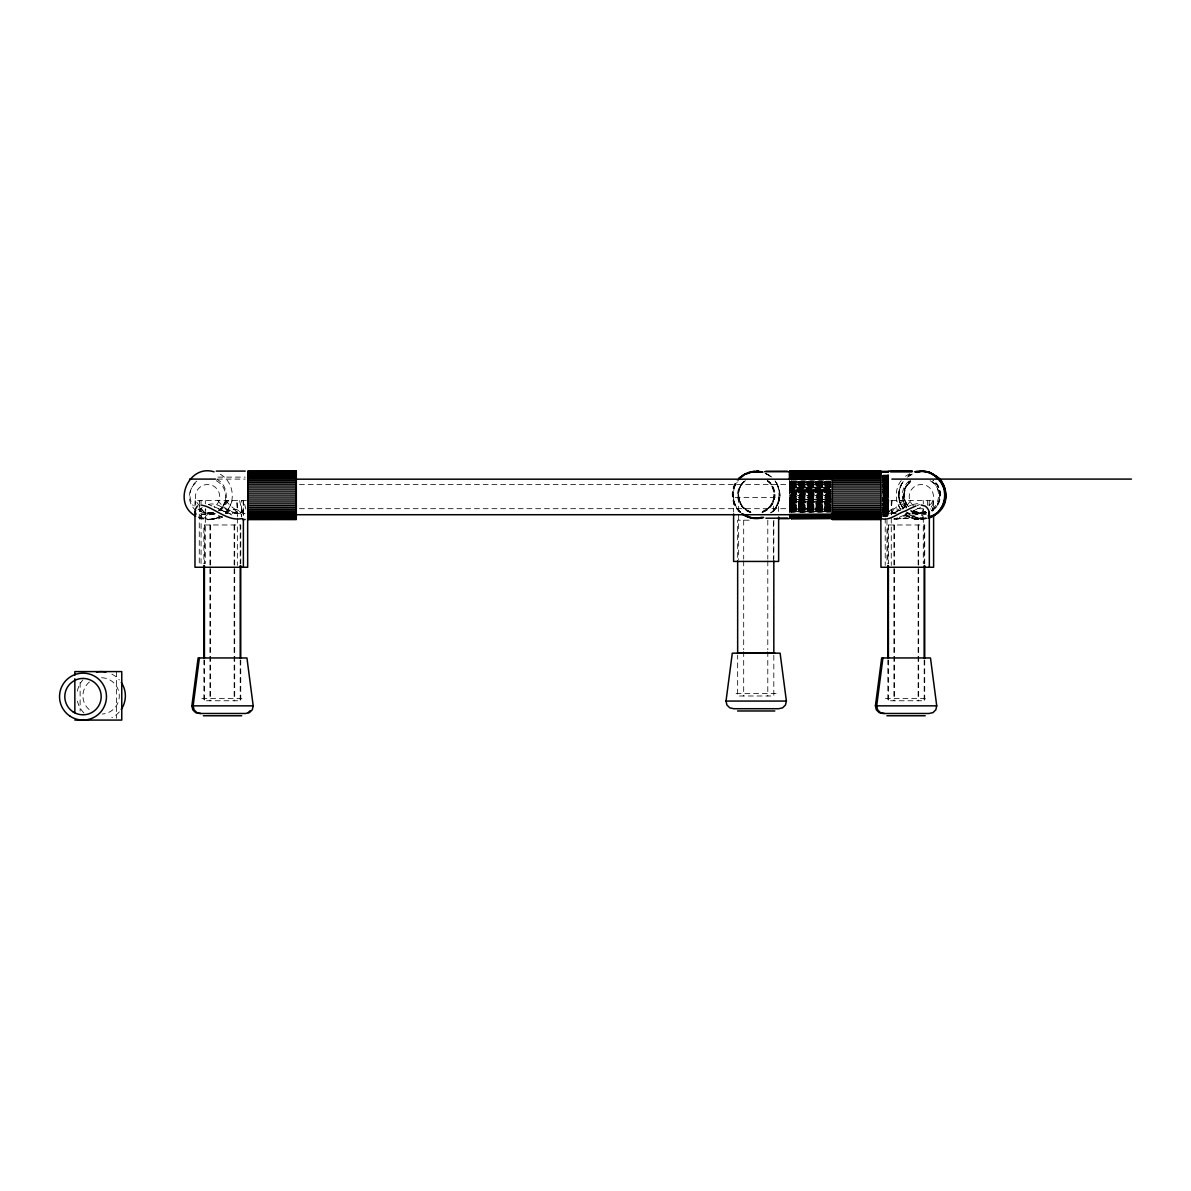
<?xml version="1.0" encoding="UTF-8"?>
<svg xmlns="http://www.w3.org/2000/svg" width="1191" height="1191" viewBox="0 0 1191 1191"><rect width="100%" height="100%" fill="white"/><g stroke="black" fill="none" stroke-linecap="round" stroke-linejoin="round"><path stroke-width="0.75" stroke-dasharray="5 3.75" d="M831.184 498.3L789.886 498.523L789.946 511.505L831.244 511.281M789.841 512.19L789.886 504.15M830.693 481.358L791.181 481.432L791.166 486.583L791.211 489.963L830.722 489.888M791.524 512.577L791.524 499.654L831.035 499.595M888.039 474.584L888.069 488.191L882.635 488.102M882.68 501.873L888.069 501.902L888.084 511.609M883.067 514.899L888.456 514.869L888.426 501.069M883.067 475.194L888.456 475.224L888.471 478.946L888.426 487.61L883.037 487.581M883.022 478.916L888.471 478.946L888.426 496.93L883.037 496.9M883.022 511.177L888.471 511.147L888.486 509.659L888.412 499.61L883.037 499.639M767.704 480.702C776.458 487.432 776.428 502.602 767.227 508.81C775.937 502.081 775.981 487.551 767.302 480.792M770.592 512.889C780.581 505.535 781.073 489.918 775.088 480.941C782.338 490.513 780.418 505.371 770.994 512.8M823.651 480.866L789.529 481.06L789.529 484.484L830.827 484.261M791.211 488.518L791.211 487.119L830.722 487.059M831.08 500.89L791.524 501.113L791.464 511.922M888.426 486.256L883.037 486.226L888.337 486.315L888.158 476.847L888.069 483.01L882.68 483.04M898.431 495.873L899.428 488.102L903.329 481.015L900.485 486.166L898.848 493.818L899.8 501.59L903.269 508.602L899.399 501.664L898.833 495.784M908.495 506.711C901.319 500.309 902.495 486.836 910.311 480.896M907.542 505.505C901.929 498.091 903.418 486.568 910.728 480.822M830.752 481.119L791.241 481.194L791.226 485.794L831.035 485.511M762.582 511.862C768.344 509.793 772.84 504.656 774.12 498.672C777.008 493.937 769.386 480.554 772.363 485.72C778.81 495.382 772.527 510.805 761.138 512.324M779.792 495.903L778.854 488.131L775.415 481.104L779.256 488.399L780.194 496.171L777.708 505.609L773.078 511.907L778.11 503.54L780.194 496.171M888.039 498.18L888.084 495.977L882.695 495.947L888.054 495.828L888.069 497.778L882.68 497.808M888.054 494.265L888.039 496.23L882.65 496.2M888.099 488.459L888.099 494.459L882.665 494.235M888.337 513.157L888.367 499.52L882.978 499.491M882.784 479.854L888.173 479.884L888.158 485.779L888.084 494.116L882.695 494.146M887.474 515.197L888.337 503.763L882.62 503.838M888.263 474.852L888.173 484.499L882.799 484.469M882.859 514.81L888.248 514.84L888.307 511.058L882.695 510.879M882.978 490.588L888.367 490.558L888.352 476.951L888.218 481.164L882.829 481.134M885.494 500.577L885.285 507.962A18.178 3.513 -90 0 0 886.223 511.549L889.275 513.47L895.051 512.324M931.66 510.477C942.185 504.284 942.87 487.536 932.895 480.479M932.062 510.567C942.587 504.403 943.257 487.7 933.238 480.717M739.939 512.175C730.857 504.314 729.636 489.382 737.318 480.152M740.34 512.085C731.274 504.865 730.961 490.022 736.157 481.745M738.241 497.421L741.799 505.952L745.06 509.153L750.419 511.966L742.395 507.187L738.048 499.252L737.557 493.208L738.509 488.757L743.943 481.149L738.926 488.667L738.137 497.674L742.589 507.113L750.062 512.219A18.178 18.178 0 0 1 744.569 481.209M931.585 510.314C942.141 504.225 942.855 487.581 932.836 480.643M931.987 510.224C942.543 504.106 943.287 487.417 933.312 480.39M738.286 509.51L739.551 511.013L734.862 504.195L732.882 494.637L734.237 486.925L738.45 480.36M736.723 507.649C732.912 501.53 731.497 489.233 737.289 481.938M751.03 512.309C740.266 511.639 731.631 487.997 745.849 480.494M744.107 508.215C737.676 502.9 736.023 487.878 744.673 481.462M885.642 509.688L885.36 515.971A24.222 4.69 90 0 0 885.702 516.954M929.01 505.758L929.322 500.577L929.337 505.475M898.431 494.22L900.039 486.553L903.269 481.492L899.8 488.504L898.848 496.275L899.83 502.066L903.329 509.063L899.428 501.977L898.833 494.31M903.701 494.429L905.577 487.104L910.653 481.253L906.708 485.854L904.237 493L904.505 499.059L907.587 505.952L904.475 500.443L904.118 494.518M891.434 514.84C891.21 510.418 896.153 506.339 899.622 510.656M933.446 500.577L932.389 506.16L930.588 509.138M774.299 497.421L770.607 506.309L762.746 512.1M884.794 500.577L882.799 509.033L888.218 508.929L888.322 513.053L882.829 512.993M923.233 509.138C922.757 514.884 914.584 513.976 910.951 511.907L904.803 514.974M892.148 500.577L891.285 509.004A18.446 3.573 -90 0 0 892.029 511.549L894.486 513.336M201.041 563.596L201.1 508.095M888.933 500.577L887.042 509.956A18.446 1.236 90 0 0 887.31 512.175A18.297 5.91 90 0 0 888.739 513.336L895.394 512.249M232.305 500.577L229.387 507.306L225.59 512.16C237.277 500.89 233.019 479.095 217.893 473.125M243.381 500.577L243.247 515.971A24.222 4.69 -90 0 1 242.904 516.954M778.631 502.2L775.907 507.962L772.408 512.145M225.59 500.577L225.263 501.56A18.133 17.791 90 0 1 221.228 507.962L220.112 509.004A18.193 18.148 -90 0 1 218.936 509.956C229.565 502.796 228.344 484.975 216.836 479.318M226.067 500.577L221.615 507.962A18.178 17.835 -90 0 1 219.367 509.956M887.235 515.971L886.982 500.577M227.109 500.577L224.161 505.609L219.62 509.956A18.446 18.416 90 0 1 218.34 510.805M228.672 500.577L222.181 509.004A18.446 18.088 -90 0 1 219.754 510.805M902.733 500.577C898.014 506.711 891.047 512.338 883.186 513.47A19.771 6.387 90 0 1 882.665 513.336L894.783 513.321M910.713 500.577L907.736 504.478L901.557 509.138M901.215 480.554C894.888 488.608 894.575 500.667 900.47 509.033M228.24 509.688L226.067 512.16M893.578 519.023L897.657 517.877M932.255 509.138C940.845 502.245 940.607 487.715 931.809 481.119M920.851 513.425L926.36 510.909M196.783 481.119C189.399 486.777 187.761 498.27 193.284 505.758M909.224 481C901.319 486.881 899.934 499.357 906.366 506.83M202.187 507.53C194.848 512.696 203.125 521.316 210.033 519.514M226.677 513.559C231.53 507.024 240.746 507.842 241.609 516.626L241.609 500.577M907.289 477.189L914.048 473.259M767.644 508.721L760.528 512.294M917.1 508.944L920.628 507.53M925.541 511.639L921.224 513.366L907.036 513.381M225.754 513.157C229.789 506.979 238.17 508.259 237.337 516.284L237.337 500.577M905.488 476.236L910.698 473.125M912.246 474.018L908.852 475.998M910.192 474.584L908.525 475.641L913.75 472.931M912.961 504.478L917.144 503.674L919.72 504.478M222.315 516.284C217.819 522.879 194.669 517.772 211.447 513.366M926.032 517.877C919.363 521.494 911.115 518.68 905.16 514.84M220.35 516.626C213.517 520.169 204.212 521.107 197.78 516.254M902.733 509.138L903.835 508.527M916.668 509.242L910.966 512.011M898.193 510.909L895.766 512.1M900.068 509.971L898.654 510.611M917.115 505.758L919.497 504.552M926.181 517.877L920.107 519.514M904.49 515.107L898.654 517.445M926.449 512.249L924.499 512.934L926.39 512.562M900.709 510.076L899.324 510.597M911.249 505.297L908.718 506.16M895.751 512.1L897.076 511.639M925.437 518.904L917.234 519.321L907.78 515.971A24.758 24.282 90 0 1 906.083 514.84L913.318 518.457L919.303 519.499M925.615 512.74L913.199 513.693L899.324 517.43M927.327 518.532L914.762 519.321L903.731 514.84M767.853 474.39L765.709 473.556L771.068 476.638M767.451 474.48L769.505 475.447M914.092 511.371L920.345 512.934L912.753 510.671M894.932 518.398L919.78 518.189L912.246 516.06L907.289 512.904L915.522 517.519L925.258 518.159M921.328 518.398L919.72 518.174M926.479 512.934L907.066 513.068M212.757 513.068L204.971 512.74L200.222 508.095M896.302 519.514L919.497 513.797L923.278 516.194L921.432 518.785L916.43 519.499M213.159 513.336L207.174 512.487L205.373 509.138M925.347 518.353L894.739 518.606M210.226 519.499L215.794 518.457A24.222 23.775 90 0 0 219.486 516.954M209.378 519.499L219.055 516.954C212.385 520.318 204.197 520.378 197.498 517.058M209.02 513.47L213.502 512.681A19.771 18.714 90 0 1 209.095 513.47L203.17 512.651L198.019 509.138M919.914 513.485L921.894 513.425M208.336 504.552C219.963 500.488 231.516 518.308 242.383 511.549A18.178 3.513 90 0 0 243.321 507.962L243.098 500.577M905.339 513.485L925.749 513.723M921.685 513.425L923.055 513.291M225.873 500.577C230.578 506.741 237.575 512.309 245.42 513.47M882.859 475.269L888.248 475.239L888.307 479.02L882.844 478.946M882.635 475.671L888.024 475.641M882.873 476.4L888.263 476.37M882.635 476.847L890.377 476.787M882.725 477.129L888.173 477.01M882.799 477.338L888.188 477.308L882.829 477.085M882.725 477.472L888.114 477.442M882.814 477.755L888.278 477.636M882.71 477.933L888.099 477.904M882.62 478.142L888.218 478.261M882.71 478.514L888.084 478.484M882.695 479.214L888.084 479.184M882.62 479.571L888.01 479.541M882.859 479.72L888.248 479.69M882.695 480.018L888.069 479.988M882.873 480.598L888.322 480.509L883.022 480.524M830.782 481.313L789.469 481.536L789.529 490.022L831.184 489.68M882.62 481.104L888.069 480.896M789.737 480.702L789.752 481.73L831.05 481.492M789.529 482.117L830.842 481.893M882.888 481.566L888.278 481.536M789.797 480.97L789.812 482.608L831.124 482.385M882.68 481.938L888.069 481.908M789.752 481.73L789.767 482.846L831.065 482.608M882.948 482.147L888.337 482.117M789.469 483.218L830.827 483.04M882.62 482.742L888.292 482.608M789.767 482.846L789.782 484.037L831.08 483.814L791.524 483.829L791.434 480.673M791.494 480.554L791.494 487.744L831.005 487.67L789.812 488.042L789.827 484.335L831.139 484.112M882.918 483.799L888.352 483.799M882.68 484.231L888.069 484.201M882.62 484.454L888.01 484.424L888.01 482.712M831.095 485.094L789.782 485.318L789.782 484.037M888.322 485.005L882.933 485.035L888.426 484.945M789.529 485.794L830.827 485.556M882.68 485.496L888.069 485.466M831.154 485.913L789.841 486.136L789.827 489.486L831.139 489.263L791.494 489.159L791.509 492.106L831.02 492.032M882.993 485.6L888.367 485.571L883.097 485.407M831.11 486.419L789.484 486.791L789.469 484.975L830.782 484.737L791.166 484.782M882.62 486.241L888.01 486.211L888.069 491.094M789.529 487.149L830.842 486.925M882.68 486.821L888.069 486.791M883.007 487.432L888.397 487.402L888.367 490.558L882.695 490.335M882.963 487.715L888.337 487.685M789.529 488.563L830.842 488.325M883.022 489.307L888.412 489.278L888.382 492.062L882.993 492.091M882.68 489.65L888.069 489.62M882.635 489.992L888.024 489.963L882.739 489.918M789.841 490.96L831.139 490.737M830.842 491.273L789.544 491.496L789.484 488.667L830.797 488.444L791.166 488.444L791.211 491.436L830.722 491.362M882.68 491.124L888.412 491.213L888.441 495.114L888.456 497.079L882.725 497.183M831.199 491.615L789.886 491.838L789.916 495.769L831.214 495.53M789.499 492.538L831.154 492.24M882.65 491.928L888.039 491.898M789.544 493.014L830.856 492.791M882.695 492.627L888.084 492.598M883.037 493.193L888.426 493.163M831.214 493.565L789.856 493.982L789.931 499.654L831.229 499.431M882.65 493.893L888.039 493.863L888.054 495.828M789.871 495.516L831.169 495.277M883.007 495.114L888.441 495.114M830.871 495.828L789.559 496.051L789.767 512.324M882.71 495.664L888.099 495.635L888.263 515.227M830.722 494.384L791.211 494.459L791.166 490.35L830.678 490.275L789.499 490.588L789.529 496.468L830.827 496.245M789.871 497.034L831.184 496.796M883.022 496.647L888.412 496.617M789.573 497.57L831.229 497.496M830.842 498.195L789.529 498.419L789.529 496.468M883.022 498.151L888.412 498.121M789.588 499.059L830.886 498.835M882.725 498.687L888.114 498.657M883.067 499.059L888.456 499.029M831.184 499.773L789.886 499.997L789.946 503.406M789.544 500.339L830.856 500.116M882.695 499.758L888.084 499.729M830.901 500.294L789.603 500.518L789.648 510.597L789.678 511.981L831.065 511.668M882.739 500.16L888.129 500.131M831.199 501.203L789.886 501.441L831.244 501.337M883.037 501.098L888.471 500.949L888.456 493L883.067 492.97M789.603 501.932L830.916 501.709M882.71 501.664L888.144 501.575L888.218 508.929M789.559 502.23L830.871 501.992M789.886 502.825L831.199 502.602M789.618 503.302L831.244 503.183M883.082 502.855L888.471 502.825M882.769 503.004L888.158 502.974M789.573 504.061L831.199 503.927M882.725 503.51L888.114 503.495M883.037 503.867L888.426 503.838M789.633 504.612L830.946 504.389M882.784 504.344L888.158 504.314M789.886 505.416L831.244 504.969M883.097 504.686L888.471 504.656M883.037 505.163L888.426 505.133M789.603 505.818L830.961 505.624M882.739 505.312L888.129 505.282M882.799 505.609L888.173 505.58M789.886 506.607L831.199 506.383M789.946 506.919L831.244 506.696M888.426 506.354L882.918 506.279M789.663 507.009L830.976 506.785M882.799 506.815L888.188 506.785M789.618 507.515L830.916 507.277M882.754 507.038L888.144 507.009M789.886 507.708L831.199 507.485M789.678 508.081L830.99 507.857M883.037 507.545L888.426 507.515M789.946 508.542L831.244 508.319L789.886 508.721M882.814 507.932L888.486 508.081L882.948 507.947M789.633 509.108L831.005 508.84M883.037 508.602L888.426 508.572M882.769 508.691L888.158 508.661L882.888 508.512M789.871 509.629L831.184 509.406M789.707 509.942L831.244 509.852M883.022 509.554L888.412 509.525L882.873 509.495M882.859 509.882L888.486 509.659M789.648 510.597L831.184 510.21M789.722 510.701L831.035 510.477M882.784 510.239L888.173 510.21M789.871 511.147L831.169 510.909M883.022 510.418L888.412 510.388M789.737 511.356L831.05 511.133L791.464 511.267M882.873 510.701L888.248 510.671M789.856 511.728L831.169 511.49M882.888 511.415L888.263 511.386M800.62 512.13L831.154 511.951M882.814 511.683L888.397 511.788M882.903 512.011L888.278 511.981M882.993 512.338L888.382 512.309M882.918 512.502L888.471 512.517M882.933 512.845L888.382 512.711M894.932 513.127L882.948 513.187M883.082 513.783L888.471 513.753M882.844 514.199L888.233 514.17M882.873 515.256L886.461 515.241M883.067 515.867L886.655 515.852M882.888 516.179L886.476 516.165M791.449 481.64L830.961 481.566M791.241 482.206L831.02 482.072M791.449 482.697L830.961 482.623M791.181 483.07L830.693 482.995M791.226 483.323L830.737 483.248M830.976 483.784L791.464 483.844L791.509 490.618L831.02 490.543M791.226 484.514L830.737 484.454M791.479 485.079L830.99 485.005M791.479 486.375L830.99 486.315M791.166 486.583L830.678 486.509M791.539 487.402L831.05 487.342M831.065 491.139L791.553 491.213L791.568 499.044M791.166 492.285L830.678 492.211M791.211 492.94L830.722 492.866M791.553 493.163L831.065 493.089M791.524 493.61L831.02 493.55M830.678 494.176L791.166 494.25L791.181 498.166L831.035 498.091M791.524 495.128L831.08 495.054M830.722 495.903L791.211 495.977L791.181 500.101L830.693 500.041M791.166 496.215L830.678 496.141M791.524 496.662L831.035 496.587M831.08 497.019L791.568 497.094L791.568 495.128M791.226 497.496L830.737 497.421M831.08 498.969L791.226 498.999L791.256 511.981L830.961 511.847M791.226 500.473L830.737 500.399M791.196 502.007L830.708 501.932L791.241 501.902L791.241 503.302L830.752 503.227M791.524 502.528L831.035 502.468M791.568 502.84L831.08 502.766M791.196 503.867L831.02 503.838M831.08 504.597L791.256 504.627L791.345 512.234M791.509 505.207L831.02 505.133M791.211 505.654L830.722 505.58M791.271 505.892L830.782 505.833M791.509 506.443L831.065 506.369M791.271 507.083L830.782 507.024M791.226 507.381L830.737 507.306M791.494 507.589L831.005 507.53M791.553 508.11L831.065 508.051M791.286 508.2L830.797 508.125M791.494 508.661L831.005 508.587M791.241 509.004L830.737 508.944M791.3 509.212L830.812 509.138M830.99 509.569L791.479 509.629L831.065 509.644M791.3 510.135L830.812 510.061M791.241 510.552L830.99 510.433M791.315 510.939L830.827 510.879M791.33 511.639L830.842 511.579M217.923 477.115L245.212 477.115M883.38 477.115L891.076 477.115M217.372 479.095L245.227 479.095M882.248 479.095L890.019 479.095M299.417 484.588L831.556 484.588M246.358 500.577L194.982 500.577L194.982 506.086M882.233 500.577L933.61 500.577L933.61 509.763M299.417 508.691L831.556 508.691M213.01 513.47L204.465 513.113L197.542 510.076M225.412 513.485L245.182 513.485M883.424 513.485L896.213 513.485M919.288 518.308L921.685 518.308M207.264 519.514L212.162 519.499M749.154 520.199L737.661 520.199L737.661 559.055M736.083 693.624L776.324 693.624M201.874 698.402L243.187 698.402M885.419 698.402L926.732 698.402M910.475 510.805A18.178 17.835 90 0 0 911.785 511.549L918.559 513.47L924.931 512.815C921.968 514.378 910.415 510.879 914.167 511.624M882.844 475.894L888.233 475.924M883.082 476.296L888.471 476.326M882.933 476.995L890.555 476.936M882.993 477.353L888.471 477.576M882.918 477.591L888.382 477.785M882.903 478.067L888.278 478.097M883.007 478.276L888.397 478.306M882.814 478.41L888.203 478.44M882.888 478.663L888.263 478.693M882.873 479.377L888.248 479.407M883.022 479.66L888.412 479.69M882.859 480.211L888.233 480.241M882.769 481.402L888.426 481.521M883.097 481.968L888.486 481.998M882.814 482.161L888.203 482.191M883.037 482.549L888.426 482.578M882.754 483.04L888.188 483.308M883.037 483.695L888.486 483.68M882.739 484.767L888.129 484.797L888.114 486.598L882.725 486.568M882.784 485.749L888.158 485.779M882.769 487.089L888.471 487.253M882.71 488.429L888.144 488.518M883.067 491.02L888.456 491.049M882.725 491.407L888.114 491.436L888.099 492.94L882.725 492.91M883.022 491.943L888.412 491.972M882.68 492.27L888.069 492.3M883.007 496.483L888.382 496.513L888.397 502.691L883.007 502.662M882.695 497.466L888.084 497.496L888.024 502.021L882.635 501.992M882.65 498.151L888.382 498.032M883.037 498.85L888.412 498.88M882.68 498.969L888.069 498.999M882.635 500.086L888.024 500.116M882.68 500.428L888.069 500.458L888.039 515.495L882.65 515.465M883.022 500.771L888.412 500.801M882.963 500.949L888.352 500.979M882.68 503.257L888.069 503.287M882.68 504.582L888.367 504.522M882.933 505.044L888.322 505.073M882.62 505.639L888.069 505.877M882.68 507.038L888.069 507.068M882.62 507.351L888.292 507.47M882.68 508.14L888.069 508.17M882.62 508.974L888.01 509.004M882.68 509.153L888.069 509.182M882.695 510.076L888.069 510.105M882.62 510.507L888.248 510.403M882.844 511.133L888.233 511.162M882.71 511.579L888.218 511.832M882.62 511.936L888.01 511.966M882.71 512.16L888.099 512.19L888.144 513.291L889.99 510.403L893.116 508.587L897.85 510.656M882.814 512.338L888.278 512.443M882.725 512.621L888.188 512.785M882.725 512.964L888.173 513.083M921.105 513.485L919.512 513.47A19.771 18.714 -90 0 1 915.075 512.681L910.936 510.805A18.193 18.148 90 0 0 913.646 512.175L919.586 513.47M882.873 513.678L888.263 513.708M882.635 514.423L888.024 514.452M882.829 515.807L886.432 515.822M882.65 516.358L888.039 516.388M918.574 519.514L912.812 518.457A24.222 23.775 -90 0 1 907.378 515.971L905.681 514.84M896.749 519.514L894.277 519.365M921.804 513.023L919.928 513.023M214.038 513.649L215.526 513.723M921.849 518.695C918.99 520.541 903.463 511.788 908.525 514.452M208.485 519.514C187.85 511.877 217.343 513.023 222.762 517.609M918.618 513.47L917.234 513.336A18.297 17.314 -90 0 1 912.991 512.175A18.446 18.416 -90 0 1 911.606 511.549M208.47 504.478L211.953 505.967M750.628 512.041L749.615 511.773M222.762 510.865L214.231 506.964M223.64 511.252L232.007 513.485L236.562 511.549A18.446 3.573 90 0 0 237.307 509.004L236.458 500.577M213.904 506.622L219.903 509.242A28.093 28.033 90 0 0 225.01 511.594L231.783 514.974M913.155 510.582L914.509 511.281M771.828 477.055L766.87 473.869M768.433 481.104L770.592 483.248L769.55 482.132M769.103 475.537L770.666 476.728M733.596 501.069L736.291 507.44L740.221 512.234M905.83 511.579L907.289 512.904M905.19 507.962L899.934 500.577M739.149 510.745L740.951 512.383M906.559 507.962L901.498 500.577M906.679 507.604L902.54 500.577M770.19 482.98L771.53 484.439M900.366 509.033L896.302 500.577M931.139 505.937L933.268 509.242A28.093 1.891 -90 0 0 933.476 510.85M217.879 500.577C222.806 507.366 231.203 513.321 239.867 513.336A18.297 5.91 -90 0 0 241.297 512.175A18.446 1.236 -90 0 0 241.565 509.956L239.659 500.577M201.041 508.438L204.048 512.324L211.373 513.336A18.297 17.314 90 0 0 212.832 513.068M245.808 509.033L243.813 500.577M903.016 500.577L903.329 501.56A18.133 17.791 -90 0 0 906.351 506.83M195.771 504.478L195.16 500.577M243.381 515.48L242.964 509.688M199.493 504.478L199.284 500.577L199.269 565.412M789.812 482.608L789.827 484.335M789.856 487.997L789.841 492.464M888.01 484.424L888.01 486.211M927.566 500.577L927.566 505.297M924.722 563.834L924.722 524.978L887.846 524.978L887.846 563.834M924.722 660.052L924.722 700.77L887.846 700.77L887.846 660.052M924.171 524.978L924.171 563.834M924.171 660.052L924.171 700.77M923.278 500.577L923.278 503.838M923.278 508.706L923.278 563.611M918.663 524.978L918.663 654.499M918.663 656.36L918.663 700.77M918.127 524.978L918.127 654.499M918.127 656.36L918.127 700.77M894.456 524.978L894.456 654.499M894.456 656.36L894.456 700.77M893.905 524.978L893.905 654.499M893.905 656.36L893.905 700.77M891.27 500.577L891.27 514.438M891.27 518.115L891.27 565.442M888.397 524.978L888.397 563.834M888.397 660.052L888.397 700.77M886.982 520.244L886.982 563.641M885.226 500.577L885.226 565.412M791.524 498.166L791.568 500.964M778.631 511.445L778.631 497.421L733.596 497.421L733.596 512.041M773.822 520.199L773.822 559.055M773.822 655.273L773.822 695.991L737.661 695.991L737.661 655.273M773.555 497.421L773.555 510.984M773.555 521.792L773.555 559.636M767.793 520.199L767.793 559.055M767.793 560.916L767.793 649.735M767.793 651.581L767.793 695.991M743.69 520.199L743.69 559.055M743.69 560.916L743.69 649.735M743.69 651.581L743.69 695.991M738.658 497.421L738.658 559.621M240.746 563.834L240.746 524.978L203.884 524.978L203.884 563.834M240.746 660.052L240.746 700.77L203.884 700.77L203.884 660.052M240.21 524.978L240.21 563.834M240.21 660.052L240.21 700.77M237.337 518.115L237.337 565.442M234.701 524.978L234.701 654.499M234.701 656.36L234.701 700.77M234.151 524.978L234.151 654.499M234.151 656.36L234.151 700.77M210.479 524.978L210.479 654.499M210.479 656.36L210.479 700.77M209.929 524.978L209.929 654.499M209.929 656.36L209.929 700.77M205.314 500.577L205.314 503.838M205.314 508.706L205.314 563.611M204.42 524.978L204.42 563.834M204.42 660.052L204.42 700.77M201.041 500.577L201.041 503.719M116.495 671.59L116.495 718.277M80.125 682.369L80.125 711.101M767.153 480.554A18.178 18.178 0 0 1 762.017 512.383M775.713 481.998A23.463 23.463 0 0 1 772.11 512.443M739.983 512.011A23.463 23.463 0 0 1 737.184 481.477M765.188 473.423A23.463 23.463 0 0 1 770.309 476.326M101.548 677.709A18.178 18.178 0 0 1 119.294 695.514A18.178 18.178 0 0 1 102.277 714.034M89.102 709.538A18.178 18.178 0 0 1 91.037 680.746M119.323 711.905A24.252 24.252 0 0 1 111.805 717.652M83.951 713.007A24.252 24.252 0 0 1 77.326 700.576M77.341 691.108A24.252 24.252 0 0 1 82.908 679.867M111.88 674.151A24.252 24.252 0 0 1 119.368 679.927M913.75 506.086A12.118 12.118 0 0 1 912.589 488.25A12.118 12.118 0 0 1 930.469 488.652A12.118 12.118 0 0 1 928.504 506.428M922.653 508.691A12.118 12.118 0 0 1 916.445 507.738M930.097 480.702A18.178 18.178 0 0 1 932.077 511.311M926.419 514.095A18.178 18.178 0 0 1 911.219 511.758M906.664 507.381A18.178 18.178 0 0 1 910.609 481.968M199.999 506.086A12.118 12.118 0 0 1 198.837 488.25A12.118 12.118 0 0 1 216.717 488.652A12.118 12.118 0 0 1 214.752 506.428M216.345 480.702A18.178 18.178 0 0 1 219.576 510.329M214.172 513.589A18.178 18.178 0 0 1 197.483 511.758M196.202 510.82A18.178 18.178 0 0 1 196.857 481.968M888.352 489.099L882.963 489.129L888.471 489.129M888.382 493.565L883.007 493.595L888.412 493.476M830.812 494.28L789.514 494.503L830.856 494.31M888.426 502.483L883.037 502.513L888.337 502.408M888.441 494.965L883.052 494.935L888.397 494.994"/><path stroke-width="1.5" d="M789.469 479.958L789.573 471.219L838.077 470.921L838.151 472.425M838.077 470.921L838.017 472.023L789.529 472.291M832.732 518.517L791.405 518.636L791.464 517.475M789.886 517.281L789.841 518.1L832.941 517.862M888.069 472.351L888.114 471.517L839.61 471.904L888.084 471.904M929.248 517.877C946.503 512.294 951.207 486.881 936.096 476.281C917.993 466.381 941.188 476.995 941.858 481.908C946.637 489.025 947.024 498.731 942.81 506.205M914.539 471.815C927.908 468.048 942.855 478.082 944.433 491.898C945.401 498.597 943.391 505.654 939.029 510.85C938.017 514.378 920.33 521.718 934.89 515.018C960.512 498.94 935.218 464.639 917.829 472.202M839.893 471.413L839.819 472.276L839.878 471.383L888.367 471.651L839.595 472.172L888.158 472.172L877.395 472.231M945.431 499.089L945.431 490.99M791.375 472.321L816.505 471.904M191.87 705.846L198.123 657.953L246.939 657.953L253.192 705.846L252.298 709.776L249.44 712.62L245.525 713.483L199.537 713.483L195.622 712.62L192.763 709.776L191.87 705.846L253.192 705.846M726.019 701.067L732.301 653.174L780.105 653.174L786.388 701.067L785.479 704.998L782.621 707.841L778.676 708.719L733.73 708.719L729.785 707.841L726.912 704.998L726.019 701.067L786.388 701.067M875.415 705.846L881.668 657.953L930.484 657.953L936.736 705.846L935.843 709.776L932.985 712.62L929.069 713.483L883.082 713.483L879.166 712.62L876.308 709.776L875.415 705.846L936.736 705.846M921.149 504.984L925.318 506.175C928.191 508.304 930.841 512.8 928.146 516.09M199.388 657.953L193.136 705.846L194.044 709.776L196.887 712.62L200.817 713.483M882.933 657.953L876.68 705.846L877.588 709.776L880.432 712.62L884.362 713.483M944.582 500.83L944.418 502.617M839.878 518.71L843.466 518.68M197.453 505.937L195.339 509.242A28.093 1.891 90 0 1 194.982 511.594L194.982 567.258L247.668 567.258L247.668 517.847M940.235 509.554C944.716 504.522 936.022 514.512 940.637 509.465M248.16 712.62L250.065 710.729M740.013 477.293L738.599 478.663L745.253 473.869L741.933 475.968M740.757 477.249L739.343 478.618L743.899 474.896M937.54 512.413L936.022 513.663L938.017 512.636M930.826 516.254L928.31 517.877M936.424 513.574L929.486 517.177M915.894 505.937L908.703 509.242A28.093 28.033 -90 0 1 903.597 511.594C896.674 514.259 888.962 521.033 881.355 518.695M242.16 518.487C229.282 521.554 217.313 510.522 205.745 506.175L200.981 504.984M744.851 473.958L750.777 471.83L758.578 471.353L756.627 471.234M762.791 472.217L753.054 471.547L746.013 474.182M763.223 517.519L752.057 518.204L741.874 513.634M915.611 472.321L921.849 471.398L929.576 472.559M761.927 517.385L756.106 518.234L758.072 518.115M760.528 471.651L762.434 472.098L758.176 471.442M743.05 514.557L748.782 516.983L743.02 514.497A23.463 23.463 0 0 0 763.699 517.385M750.27 517.609L752.593 517.891L748.38 517.073M939.416 478.827L933.104 474.42M754.141 518.189L756.523 518.145M943.734 485.362L939.357 479.139M943.689 485.645L945.014 489.069M755.02 471.353L751.134 471.904M787.385 471.204L765.873 471.294M789.588 471.189L838.062 470.951M789.603 471.323L821.954 471.442M789.544 471.77L838.032 471.502M821.969 471.904L789.618 471.621M890.332 471.502L912.083 471.398M789.514 472.961L832.613 472.723M789.499 473.78L832.613 473.542M789.499 474.762L832.598 474.524M789.484 475.864L832.583 475.626M789.484 477.115L832.583 476.876M789.484 478.484L832.583 478.246M832.807 514.14L789.707 514.378L789.782 517.46L832.956 517.757M789.737 515.375L832.837 515.137M789.752 516.224L832.851 515.986M789.767 516.909L832.866 516.671M789.782 517.46L832.896 517.222M789.812 517.832L832.911 517.594M787.623 518.115L765.873 518.219M789.127 471.725L764.518 471.696M791.3 471.844L816.475 471.71M832.658 517.713L791.36 517.787L791.405 518.636M791.449 518.011L832.762 517.936M791.375 518.234L832.673 518.159M789.186 518.636L778.363 518.651M791.39 518.517L832.747 518.308M216.256 471.085L245.212 471.085M832.286 471.174L880.789 471.16M888.546 471.085L912.351 471.085M247.817 471.442L296.306 471.398M832.286 471.398L880.789 471.398M247.817 471.874L296.306 471.815M832.286 471.874L880.789 471.874M247.817 472.47L296.306 472.47M832.286 472.47L880.789 472.47M247.817 473.229L296.306 473.229M832.286 473.229L880.789 473.229M247.817 474.137L296.306 474.137M832.286 474.137L880.789 474.137M247.817 475.194L296.306 475.194M832.286 475.194L880.789 475.194M247.817 476.4L296.306 476.4M832.286 476.4L880.789 476.4M247.817 477.725L296.306 477.725M832.286 477.725L880.789 477.725M189.518 479.095L215.511 479.095M247.817 479.184L880.789 479.184M891.865 479.095L1131.45 479.095M247.817 480.762L296.306 480.762M832.286 480.762L880.789 480.762M247.817 482.429L296.306 482.429M832.286 482.429L880.789 482.429M247.817 484.186L296.306 484.186M832.286 484.186L880.789 484.186M247.817 486.032L296.306 486.032M832.286 486.032L880.789 486.032M247.817 487.938L296.306 487.938M832.286 487.938L880.789 487.938M247.817 489.888L296.306 489.888M832.286 489.888L880.789 489.888M247.817 491.898L296.306 491.898M832.286 491.898L880.789 491.898M247.817 493.908L296.306 493.908M832.286 493.908L880.789 493.908M247.817 495.932L296.306 495.932M832.286 495.932L880.789 495.932M247.817 497.957L296.306 497.957M832.286 497.957L880.789 497.957M247.817 499.967L296.306 499.967M832.286 499.967L880.789 499.967M247.817 501.947L296.306 501.947M832.286 501.947L880.789 501.947M247.817 503.867L296.306 503.867M832.286 503.867L880.789 503.867M247.817 505.728L296.306 505.728M832.286 505.728L880.789 505.728M247.817 507.53L296.306 507.53M832.286 507.53L880.789 507.53M247.817 509.242L296.306 509.242M832.286 509.242L880.789 509.242M247.817 510.85L296.306 510.85M832.286 510.85L880.789 510.85M247.817 512.353L296.306 512.353M832.286 512.353L880.789 512.353M247.817 513.723L296.306 513.723M832.286 513.723L880.789 513.723M295.696 514.72L833.655 514.72M247.817 514.974L296.306 514.974M832.286 514.974L880.789 514.974M247.817 516.09L296.306 516.09M832.286 516.09L880.789 516.09M247.817 517.058L296.306 517.058M832.286 517.058L880.789 517.058M247.817 517.877L296.306 517.877M832.286 517.877L880.789 517.877M247.817 518.532L296.306 518.532M832.286 518.532L880.789 518.532M247.817 519.023L296.306 518.978M832.286 519.023L880.789 518.978M247.817 519.35L296.306 519.321M832.286 519.35L880.789 519.321M242.532 519.514L245.167 519.514M880.789 519.514L832.286 519.499L832.286 471.085M737.497 653.144L774.909 653.144M737.571 710.982L774.82 710.982M203.363 715.761L241.684 715.761M886.908 715.761L925.228 715.761M74.854 720.079L121.765 720.079L121.765 671.59L74.854 671.59L74.854 675.178M912.083 471.77L890.57 471.666M839.863 471.517L888.412 472.231L839.834 471.666M760.885 471.755L756.985 471.323M752.191 517.981L754.558 518.1M214.067 471.815C188.327 463.79 171.846 503.555 195.711 516.09M749.228 472.425L747.382 473.095M196.024 514.274L194.982 511.594M933.61 515.301L933.61 567.258L880.938 567.258L880.789 471.085M929.337 512.011L929.337 567.258M924.722 565.68L924.722 658.206M924.171 565.68L924.171 658.206M888.397 565.68L888.397 658.206M887.846 565.68L887.846 658.206M778.631 516.998L778.631 561.437L733.596 561.437L733.596 513.872M773.822 560.916L773.822 653.427M737.661 560.916L737.661 653.427M243.381 519.187L243.381 567.258M240.746 565.68L240.746 658.206M240.21 565.68L240.21 658.206M204.42 565.68L204.42 658.206M203.884 565.68L203.884 658.206M74.854 678.766L74.854 712.903M739.715 478.484A23.463 23.463 0 0 1 742.722 475.968M747.918 473.199A23.463 23.463 0 0 1 749.779 472.574M751.7 472.112A23.463 23.463 0 0 1 761.451 472.246M121.303 682.443A24.252 24.252 0 0 1 121.259 709.389M96.426 672.096A24.252 24.252 0 0 1 105.895 672.111M296.306 471.085L247.817 471.085L247.817 519.514L296.306 519.514L296.306 471.085M72.74 711.637A18.178 18.178 0 0 0 101.131 698A18.178 18.178 0 0 0 75.137 680.225A18.178 18.178 0 0 0 72.74 711.637M69.763 715.985A23.463 23.463 0 0 0 106.401 698.402A23.463 23.463 0 0 0 72.845 675.461A23.463 23.463 0 0 0 69.763 715.985"/></g></svg>
